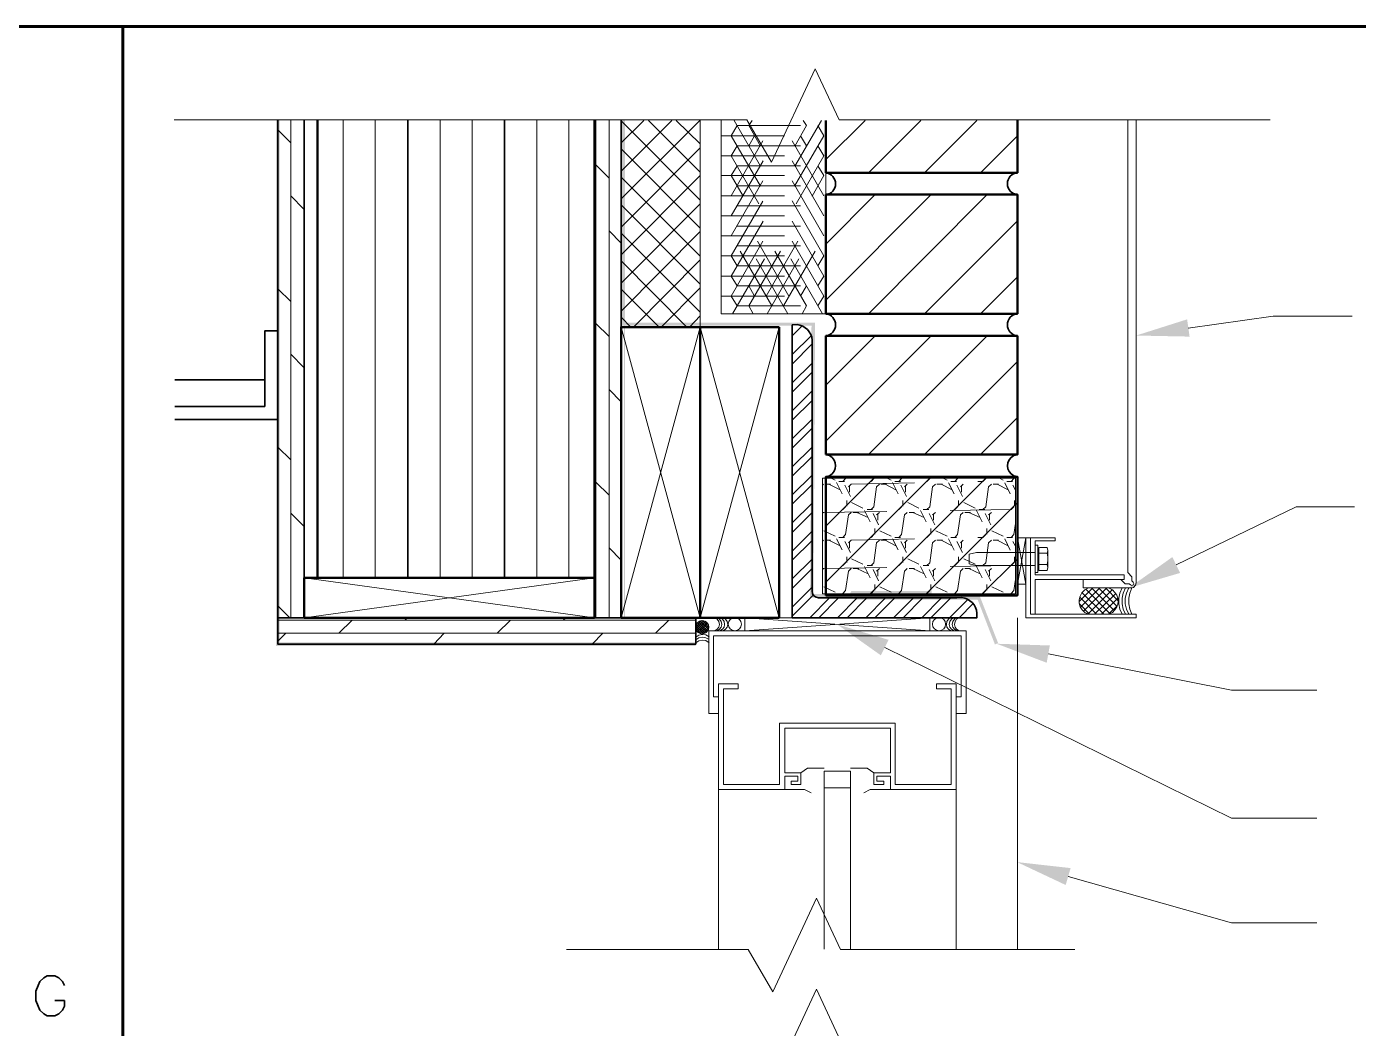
# Model space of a CAD drawing. Header units: inches. Extents: x 5 to 516, y -193 to 129.
# Drawn here: x 347.774 to 349.875, y -10.139 to -8.559 of the extents above; entities that cross this region are included whole.
import ezdxf

# ---------------------------------------------------------------- set-up
doc = ezdxf.new("R2010")
doc.units = ezdxf.units.IN
doc.header["$MEASUREMENT"] = 0
doc.linetypes.add('PDF_IMPORT', pattern=[1, 0.8, -0.2])
doc.layers.add('PDF6_Geometry', color=7, linetype='Continuous')
doc.layers.add('PDF6_Solid Fills', color=7, linetype='Continuous')

msp = doc.modelspace()

# ---------------------------------------------------------------- hatches: boundary and pattern name
at = {"layer": 'PDF6_Solid Fills', "transparency": 33554559}
for points in [[(348.1729233, -8.706693), (348.1673677, -8.706693), (348.167368, -9.1578041), (348.1729233, -9.1578041)], [(349.0179234, -9.0255824), (348.7179231, -9.0255824), (348.7179231, -8.7066927), (348.7173676, -8.706693), (348.7162565, -8.7066927), (348.7123676, -8.706693), (348.7123678, -9.0305819), (348.7162565, -9.0305817), (348.7162565, -9.4911371), (348.7179232, -9.4911371), (348.7179231, -9.0305817), (349.012368, -9.0305817), (349.0101453, -9.4594712), (349.0762566, -9.4594712), (349.0784787, -9.4539159), (349.2018121, -9.4539159), (349.2018121, -9.4489155), (349.0751455, -9.4489155), (349.0729234, -9.4539159), (349.0157012, -9.4539159)], [(348.8295898, -9.535582), (348.8295898, -9.5300265), (348.1729231, -9.5300267), (348.1729233, -9.1578045), (348.167368, -9.1578043), (348.1673676, -9.535582)], [(349.0801453, -9.457249), (349.0801453, -9.4628046), (349.2745897, -9.4628044), (349.301812, -9.5333599), (349.3068118, -9.5311379), (349.2779231, -9.457249)]]:
    msp.add_hatch(color=256, dxfattribs=at).paths.add_polyline_path(points)

# ---------------------------------------------------------------- linework, layer by layer
at = {"layer": 'PDF6_Geometry', "lineweight": 60}
for points in [[(356.8940342, -11.7255821), (356.8940342, -8.5589156), (334.3940348, -8.5589156), (334.3940348, -12.3344711)], [(347.925701, -12.3344711), (347.925701, -8.5589156)]]:
    msp.add_lwpolyline(points, dxfattribs=at)
at = {"layer": 'PDF6_Geometry', "lineweight": 15}
for points in [[(348.0068122, -8.706138), (348.9101454, -8.706138), (348.9490344, -8.7728047), (349.0179232, -8.6255825), (349.0562565, -8.706138), (349.7362565, -8.706138)], [(348.1907009, -9.4911371), (348.1907009, -8.7066927)], [(348.2112568, -9.4911371), (348.2112568, -8.7066927)], [(348.2734787, -8.706693), (348.2734787, -9.4283596)], [(348.3240345, -8.706693), (348.3240345, -9.4283596)], [(348.4262565, -8.706693), (348.4262565, -9.4283596)], [(348.4768122, -8.706693), (348.4768122, -9.4283596)], [(348.5790342, -8.706693), (348.5790342, -9.4283596)], [(348.62959, -8.706693), (348.62959, -9.4283596)], [(348.6718122, -9.4911371), (348.6718122, -8.7066927)], [(348.6929236, -9.4911371), (348.6929236, -8.7066927)], [(348.7118123, -8.706693), (348.7118123, -9.0328041), (348.8368123, -9.0328041), (348.8368123, -8.706693)], [(348.7118123, -8.8305819), (348.8362567, -8.706693)], [(348.7118123, -8.7866931), (348.7918123, -8.7066931)], [(348.7118123, -8.7422493), (348.7479234, -8.7066938)], [(348.8368123, -8.832804), (348.7118123, -8.7072485)], [(348.8368123, -8.7883603), (348.7551456, -8.7066936)], [(348.8368123, -8.7439154), (348.7990345, -8.7066932)], [(348.8695898, -8.706693), (348.8695898, -9.011693), (349.0351454, -9.011693), (349.0351454, -8.706693)], [(348.8857009, -8.7311376), (348.8951453, -8.7150264)], [(348.9134786, -8.7150265), (348.9184786, -8.7066932)], [(349.00459, -8.7150265), (348.9990344, -8.7066932)], [(349.0318122, -8.7311376), (349.0223678, -8.7150264)], [(349.0351454, -8.76836), (349.0968121, -8.7066933)], [(349.1023677, -8.7894713), (349.1851455, -8.7066936)], [(349.1907009, -8.7894713), (349.2734786, -8.7066936)], [(349.5118119, -8.706693), (349.5118119, -9.4200263)], [(349.5245897, -8.706693), (349.5245897, -9.4361374)], [(348.1907009, -8.7422493), (348.1701453, -8.7216938)], [(348.9134786, -8.7466936), (348.9223675, -8.731138)], [(349.00459, -8.7466936), (348.9951456, -8.731138)], [(349.2790346, -8.7894713), (349.3373679, -8.731138)], [(348.7118123, -8.8750268), (348.8368123, -8.7500268)], [(348.8368123, -8.876694), (348.7118123, -8.751694)], [(348.8857009, -8.7628046), (348.8951453, -8.7466935)], [(349.0318122, -8.7628046), (349.0223678, -8.7466935)], [(348.6929236, -8.7978049), (348.6718125, -8.7766938)], [(348.8857009, -8.7939156), (348.8951453, -8.77836)], [(349.0318122, -8.7939156), (349.0223678, -8.77836)], [(348.7118123, -8.9189156), (348.8368123, -8.7939156)], [(348.8368123, -8.9211377), (348.7118123, -8.7961377)], [(348.2112568, -8.8466929), (348.1907012, -8.8255818)], [(349.0351454, -8.9022485), (349.1129232, -8.8239151)], [(349.0351454, -8.9905822), (349.2012566, -8.8239155)], [(349.1023677, -9.0116936), (349.28959, -8.8239158)], [(348.7118123, -8.9633594), (348.8368123, -8.8383594)], [(348.8368123, -8.9650265), (348.7118123, -8.8400265)], [(349.1907009, -9.0116936), (349.3373675, -8.8650269)], [(348.7118123, -8.9005824), (348.6929234, -8.881138)], [(348.7118123, -9.0078043), (348.8368123, -8.8822487)], [(348.8368123, -9.0094714), (348.7118123, -8.8844714)], [(348.2118123, -8.9305824), (348.2112567, -8.9300268)], [(348.8157009, -9.0328038), (348.711812, -8.9283594)], [(348.7312565, -9.0328038), (348.836812, -8.9266927)], [(348.8951455, -8.9361377), (348.885701, -8.9205821)], [(349.0223676, -8.9361377), (349.0318121, -8.9205821)], [(348.6718122, -8.9433602), (348.6701455, -8.9422491)], [(348.8951455, -8.9678048), (348.885701, -8.9522492)], [(349.0223676, -8.9678048), (349.0318121, -8.9522492)], [(348.1907009, -8.9922493), (348.1701453, -8.9722493)], [(348.7718121, -9.0328038), (348.7118121, -8.9728038)], [(348.7751453, -9.0328038), (348.836812, -8.9711371)], [(348.9223677, -8.9839158), (348.9134788, -8.9678047)], [(348.9951454, -8.9839158), (349.0045898, -8.9678047)], [(349.2790346, -9.0116936), (349.3373679, -8.9533602)], [(348.8951455, -8.9994707), (348.885701, -8.9839151)], [(349.0223676, -8.9994707), (349.0318121, -8.9839151)], [(348.8195896, -9.0328038), (348.8368118, -9.015026)], [(348.9201456, -9.0116936), (348.9134789, -8.9994713)], [(348.9973675, -9.0116936), (349.0045897, -8.9994713)], [(349.606812, -9.034471), (349.7407009, -9.0155821), (349.8657009, -9.0155821)], [(348.6929236, -9.0478049), (348.6718125, -9.0272493)], [(348.7273678, -9.0328038), (348.7118122, -9.0172482)], [(348.9612567, -9.4911371), (348.8368123, -9.0328038), (348.7118123, -9.4911371)], [(348.7118123, -9.0328038), (348.8368123, -9.4911371), (348.9612567, -9.0328038)], [(348.981812, -9.0466927), (348.996812, -9.0316927)], [(348.981812, -9.0761376), (349.0123676, -9.0461376)], [(349.0351454, -9.1244707), (349.1129232, -9.0466929)], [(349.0351454, -9.2128044), (349.2012566, -9.0466933)], [(349.1023677, -9.2339158), (349.28959, -9.0466936)], [(348.2112568, -9.0966929), (348.1907012, -9.0755818)], [(348.981812, -9.0911376), (349.0134787, -9.0594709)], [(348.981812, -9.1205825), (349.0134787, -9.0894714)], [(349.1907009, -9.2339158), (349.3373675, -9.0872491)], [(348.981812, -9.1355825), (349.0134787, -9.1039158)], [(348.7118123, -9.1505824), (348.6929234, -9.131138)], [(348.981812, -9.1650263), (349.0134787, -9.1333596)], [(348.981812, -9.1794713), (349.0134787, -9.1483602)], [(348.2118123, -9.1805823), (348.2112567, -9.1800268)], [(348.981812, -9.2089151), (349.0134787, -9.177804)], [(349.2790346, -9.2339158), (349.3373679, -9.1755824)], [(348.6718122, -9.1939151), (348.6701455, -9.1922485)], [(348.981812, -9.2239162), (349.0134787, -9.1922495)], [(348.1907009, -9.2422493), (348.1701453, -9.2222493)], [(348.981812, -9.25336), (349.0134787, -9.2222489)], [(348.981812, -9.267805), (349.0134787, -9.2366939)], [(348.981812, -9.2972488), (349.0134787, -9.2661377)], [(348.6929236, -9.2978049), (348.6718125, -9.2772493)], [(348.981812, -9.3122487), (349.0134787, -9.2811376)], [(349.0295901, -9.2822488), (349.0312568, -9.2805822)], [(349.0334788, -9.2805817), (349.0423677, -9.2805817)], [(349.0351454, -9.3466929), (349.1129232, -9.2689151)], [(349.0351454, -9.4350266), (349.2012566, -9.2689155)], [(349.0395897, -9.2805817), (349.0573675, -9.2894706)], [(349.043479, -9.2711382), (349.0495901, -9.2744715)], [(349.051812, -9.2778046), (349.0607009, -9.2955823)], [(349.0557007, -9.2761374), (349.0645896, -9.2761374)], [(349.0618121, -9.2761374), (349.0662566, -9.271693)], [(349.0651453, -9.2822488), (349.0740342, -9.3000266)], [(349.0662564, -9.2716931), (349.0662564, -9.2711376)], [(349.0707012, -9.2850271), (349.0751457, -9.2805826)], [(349.0723678, -9.284471), (349.0723678, -9.2933598)], [(349.1023677, -9.456138), (349.28959, -9.2689158)], [(349.1062565, -9.2761374), (349.1107009, -9.271693)], [(349.1107013, -9.316138), (349.1151458, -9.2850269)], [(349.1151456, -9.2850271), (349.11959, -9.2805826)], [(349.121812, -9.2805817), (349.1307009, -9.2805817)], [(349.1284789, -9.2805817), (349.1457011, -9.2894706)], [(349.1318121, -9.2711382), (349.1379232, -9.2744715)], [(349.1401457, -9.2778046), (349.1490346, -9.2955823)], [(349.1440344, -9.2761374), (349.1529233, -9.2761374)], [(349.1501453, -9.2761374), (349.1545897, -9.271693)], [(349.153479, -9.2822488), (349.1623679, -9.3000266)], [(349.1545901, -9.2716931), (349.1545901, -9.2711376)], [(349.1590344, -9.2850271), (349.1634788, -9.2805826)], [(349.160701, -9.284471), (349.160701, -9.2933598)], [(349.1945896, -9.2761374), (349.199034, -9.271693)], [(349.1990344, -9.316138), (349.2034789, -9.2850269)], [(349.2034787, -9.2850271), (349.2079231, -9.2805826)], [(349.2101457, -9.2805817), (349.2190345, -9.2805817)], [(349.2168121, -9.2805817), (349.2345898, -9.2894706)], [(349.2201453, -9.2711382), (349.2262564, -9.2744715)], [(349.2284788, -9.2783595), (349.2373677, -9.2955818)], [(349.2323675, -9.2761374), (349.2412564, -9.2761374)], [(349.238479, -9.2761374), (349.2429234, -9.271693)], [(349.2418122, -9.2822488), (349.2507011, -9.3000266)], [(349.2429232, -9.2716931), (349.2434788, -9.2711376)], [(349.2473675, -9.2850271), (349.2518119, -9.2805826)], [(349.2490341, -9.284471), (349.2490341, -9.2933598)], [(349.2829233, -9.2761374), (349.2873677, -9.271693)], [(349.2873676, -9.316138), (349.291812, -9.2850269)], [(349.2918118, -9.2850271), (349.2962563, -9.2805826)], [(349.2990343, -9.2805817), (349.3073677, -9.2805817)], [(349.3051457, -9.2805817), (349.3229235, -9.2894706)], [(349.3090345, -9.2711382), (349.31459, -9.2744715)], [(349.3173675, -9.2783595), (349.3257008, -9.2955818)], [(349.3207012, -9.2761374), (349.3295901, -9.2761374)], [(349.3273676, -9.2761374), (349.3318121, -9.271693)], [(349.3301453, -9.2822488), (349.3340342, -9.2900266)], [(349.3318125, -9.2716931), (349.3318125, -9.2711376)], [(349.0679236, -9.3061373), (349.0679236, -9.3150262)], [(349.075701, -9.3094716), (349.0934788, -9.3183605)], [(349.1562567, -9.3061373), (349.1562567, -9.3150262)], [(349.1645897, -9.3094716), (349.1818119, -9.3183605)], [(349.1907009, -9.456138), (349.3373675, -9.3094713)], [(349.2445898, -9.3061373), (349.2445898, -9.3150262)], [(349.2529234, -9.3094716), (349.2707012, -9.3183605)], [(349.3329235, -9.3061373), (349.3329235, -9.3150262)], [(348.2112568, -9.3466929), (348.1907012, -9.3261374)], [(348.981812, -9.3416937), (349.0134787, -9.3105826)], [(348.981812, -9.3566936), (349.0134787, -9.325027)], [(349.0295901, -9.3261376), (349.0312568, -9.3250265)], [(349.0618121, -9.3205823), (349.0662566, -9.3161379)], [(349.0662564, -9.3600268), (349.0707009, -9.3289157)], [(349.0707012, -9.3289159), (349.0751457, -9.325027)], [(349.0779232, -9.3250266), (349.0868121, -9.3250266)], [(349.0840346, -9.3250266), (349.1018124, -9.3333599)], [(349.0962563, -9.3222483), (349.1051452, -9.3400261)], [(349.1001456, -9.3205823), (349.1084789, -9.3205823)], [(349.1062565, -9.3205823), (349.1107009, -9.3161379)], [(349.1095902, -9.3266937), (349.1179236, -9.3444715)], [(349.1151456, -9.3289159), (349.11959, -9.325027)], [(349.1168122, -9.3283598), (349.1168122, -9.3372486)], [(349.1501453, -9.3205823), (349.1545897, -9.3161379)], [(349.1545901, -9.3600268), (349.1590345, -9.3289157)], [(349.1590344, -9.3289159), (349.1634788, -9.325027)], [(349.1662569, -9.3250266), (349.1751457, -9.3250266)], [(349.1723677, -9.3250266), (349.1901455, -9.3333599)], [(349.18459, -9.3222483), (349.1934789, -9.3400261)], [(349.1884787, -9.3205823), (349.1973676, -9.3205823)], [(349.1945896, -9.3205823), (349.199034, -9.3161379)], [(349.1979234, -9.3266937), (349.2068123, -9.3444715)], [(349.2034787, -9.3289159), (349.2079231, -9.325027)], [(349.2051453, -9.3283598), (349.2051453, -9.3372486)], [(349.238479, -9.3205823), (349.2429234, -9.3161379)], [(349.2429232, -9.3600268), (349.2473677, -9.3289157)], [(349.2473675, -9.3289159), (349.2518119, -9.325027)], [(349.25459, -9.3250266), (349.2634789, -9.3250266)], [(349.2607008, -9.3250266), (349.2784786, -9.3333599)], [(349.2729231, -9.3222483), (349.281812, -9.3400261)], [(349.2768119, -9.3205823), (349.2857008, -9.3205823)], [(349.2829233, -9.3205823), (349.2873677, -9.3161379)], [(349.2862565, -9.3266937), (349.2951454, -9.3444715)], [(349.2918118, -9.3289159), (349.2962563, -9.325027)], [(349.293479, -9.3283598), (349.293479, -9.3372486)], [(349.3273676, -9.3205823), (349.3318121, -9.3161379)], [(349.5879233, -9.4078038), (349.7773677, -9.3161371), (349.8690344, -9.3161371)], [(349.0295901, -9.3439158), (349.0295901, -9.3444714)], [(349.1123679, -9.3505822), (349.1123679, -9.3594711)], [(349.200701, -9.3505822), (349.200701, -9.3594711)], [(349.2890342, -9.3505822), (349.2890342, -9.3594711)], [(349.3318125, -9.3600268), (349.3340347, -9.3428046)], [(348.981812, -9.3861374), (349.0134787, -9.3544708)], [(348.981812, -9.4005824), (349.0134787, -9.3694713)], [(349.0295901, -9.3705825), (349.0312568, -9.3689159)], [(349.0318122, -9.3539154), (349.04959, -9.3628043)], [(349.0334788, -9.3689154), (349.0423677, -9.3689154)], [(349.0395897, -9.3689154), (349.0573675, -9.3778042)], [(349.051812, -9.3666932), (349.0607009, -9.3839154)], [(349.0557007, -9.3644711), (349.0645896, -9.3644711)], [(349.0618121, -9.3644711), (349.0662566, -9.3600266)], [(349.0651453, -9.3711375), (349.0740342, -9.3883597)], [(349.0707012, -9.3733596), (349.0751457, -9.3689152)], [(349.0723678, -9.3728047), (349.0723678, -9.3816935)], [(349.1062565, -9.3644711), (349.1107009, -9.3600266)], [(349.1151456, -9.3733596), (349.11959, -9.3689152)], [(349.1201454, -9.3539154), (349.1379231, -9.3628043)], [(349.121812, -9.3689154), (349.1307009, -9.3689154)], [(349.1284789, -9.3689154), (349.1457011, -9.3778042)], [(349.1401457, -9.3666932), (349.1490346, -9.3839154)], [(349.1440344, -9.3644711), (349.1529233, -9.3644711)], [(349.1501453, -9.3644711), (349.1545897, -9.3600266)], [(349.153479, -9.3711375), (349.1623679, -9.3883597)], [(349.1590344, -9.3733596), (349.1634788, -9.3689152)], [(349.160701, -9.3728047), (349.160701, -9.3816935)], [(349.1945896, -9.3644711), (349.199034, -9.3600266)], [(349.2034787, -9.3733596), (349.2079231, -9.3689152)], [(349.2084785, -9.3539154), (349.2262563, -9.3628043)], [(349.2101457, -9.3689154), (349.2190345, -9.3689154)], [(349.2168121, -9.3689154), (349.2345898, -9.3778042)], [(349.2284788, -9.3666932), (349.2373677, -9.384471)], [(349.2323675, -9.3644711), (349.2412564, -9.3644711)], [(349.238479, -9.3644711), (349.2429234, -9.3600266)], [(349.2418122, -9.3711375), (349.2507011, -9.3883597)], [(349.2473675, -9.3733596), (349.2518119, -9.3689152)], [(349.2490341, -9.3728047), (349.2490341, -9.3816935)], [(349.2829233, -9.3644711), (349.2873677, -9.3600266)], [(349.2918118, -9.3733596), (349.2962563, -9.3689152)], [(349.2968122, -9.3539154), (349.31459, -9.3628043)], [(349.2990343, -9.3689154), (349.3073677, -9.3689154)], [(349.3051457, -9.3689154), (349.3229235, -9.3778042)], [(349.3173675, -9.3666932), (349.3257008, -9.384471)], [(349.3207012, -9.3644711), (349.3295901, -9.3644711)], [(349.3273676, -9.3644711), (349.3318121, -9.3600266)], [(349.3301453, -9.3711375), (349.3340342, -9.3783597)], [(349.3507011, -9.4383598), (349.3373678, -9.3650265)], [(349.3507011, -9.3650272), (349.3373678, -9.4383605)], [(349.3579231, -9.4855818), (349.3579231, -9.3650262)], [(348.7118123, -9.4005824), (348.6929234, -9.381138)], [(349.1107013, -9.4044717), (349.1151458, -9.3733606)], [(349.1990344, -9.4044717), (349.2034789, -9.3733606)], [(349.3651456, -9.3883596), (349.2729233, -9.3883596), (349.2612567, -9.3911374), (349.2612567, -9.4061374), (349.2729233, -9.4089151), (349.3651456, -9.4089151)], [(349.2873676, -9.4044717), (349.291812, -9.3733606)], [(349.3712564, -9.4128042), (349.3695898, -9.4128042), (349.3695898, -9.3839153), (349.3712564, -9.3839153)], [(349.3712564, -9.3894706), (349.3712564, -9.3805818), (349.3840342, -9.3805818)], [(349.3712564, -9.4072488), (349.3712564, -9.389471), (349.3840342, -9.389471), (349.3851453, -9.3955822)], [(349.3840342, -9.3894706), (349.3851454, -9.3850262), (349.3840342, -9.3805818)], [(349.3851453, -9.3850264), (349.3851453, -9.4122486)], [(348.981812, -9.4300262), (349.0134787, -9.3989151)], [(348.981812, -9.4450262), (349.0134787, -9.4133595)], [(349.0295901, -9.4150263), (349.0312568, -9.4133596)], [(349.0618121, -9.408916), (349.0662566, -9.4044715)], [(349.0679236, -9.3950271), (349.0679236, -9.403916)], [(349.0707012, -9.4178045), (349.0751457, -9.4133601)], [(349.075701, -9.3983603), (349.0934788, -9.4066936)], [(349.0779232, -9.4133603), (349.0868121, -9.4133603)], [(349.0840346, -9.4133603), (349.1018124, -9.4222491)], [(349.0962563, -9.410582), (349.1051452, -9.4283598)], [(349.1001456, -9.408916), (349.1084789, -9.408916)], [(349.1062565, -9.408916), (349.1107009, -9.4044715)], [(349.1095902, -9.4150263), (349.1179236, -9.4328041)], [(349.1151456, -9.4178045), (349.11959, -9.4133601)], [(349.1501453, -9.408916), (349.1545897, -9.4044715)], [(349.1562567, -9.3950271), (349.1562567, -9.403916)], [(349.1590344, -9.4178045), (349.1634788, -9.4133601)], [(349.1645897, -9.3983603), (349.1818119, -9.4066936)], [(349.1662569, -9.4133603), (349.1751457, -9.4133603)], [(349.1723677, -9.4133603), (349.1901455, -9.4222491)], [(349.18459, -9.410582), (349.1934789, -9.4283598)], [(349.1884787, -9.408916), (349.1973676, -9.408916)], [(349.1945896, -9.408916), (349.199034, -9.4044715)], [(349.1979234, -9.4150263), (349.2068123, -9.4328041)], [(349.2034787, -9.4178045), (349.2079231, -9.4133601)], [(349.238479, -9.408916), (349.2429234, -9.4044715)], [(349.2445898, -9.3950271), (349.2445898, -9.403916)], [(349.2473675, -9.4178045), (349.2518119, -9.4133601)], [(349.2529234, -9.3983603), (349.2707012, -9.4066936)], [(349.25459, -9.4133603), (349.2634789, -9.4133603)], [(349.2607008, -9.4133603), (349.2784786, -9.4222491)], [(349.2729231, -9.410582), (349.281812, -9.4283598)], [(349.2768119, -9.408916), (349.2857008, -9.408916)], [(349.2790346, -9.456138), (349.3373679, -9.3983602)], [(349.2829233, -9.408916), (349.2873677, -9.4044715)], [(349.2862565, -9.4150263), (349.2951454, -9.4328041)], [(349.2918118, -9.4178045), (349.2962563, -9.4133601)], [(349.3273676, -9.408916), (349.3318121, -9.4044715)], [(349.3329235, -9.3950271), (349.3329235, -9.403916)], [(349.3712564, -9.4166935), (349.3712564, -9.407249), (349.3840342, -9.407249)], [(349.3712565, -9.4166935), (349.3840342, -9.4166935), (349.3851454, -9.412249), (349.3840342, -9.407249)], [(349.3840342, -9.4072488), (349.3851454, -9.4016933)], [(348.2118123, -9.4305823), (348.2112567, -9.4300268)], [(348.6701456, -9.4911371), (348.2118123, -9.4283593)], [(348.6701456, -9.4283602), (348.2118123, -9.491138)], [(349.0295901, -9.4322495), (349.0295901, -9.4328051)], [(349.0662564, -9.4483605), (349.0707009, -9.417805)], [(349.1168122, -9.4166935), (349.1168122, -9.4255823)], [(349.1545901, -9.4483605), (349.1590345, -9.417805)], [(349.2051453, -9.4166935), (349.2051453, -9.4255823)], [(349.2429232, -9.4483605), (349.2473677, -9.417805)], [(349.293479, -9.4166935), (349.293479, -9.4255823)], [(349.3318125, -9.4483605), (349.3340347, -9.4311383)], [(349.4412564, -9.4439151), (349.4412564, -9.4311374)], [(349.52459, -9.4361374), (349.5234789, -9.4400262), (349.5207012, -9.4433596), (349.5168123, -9.4439151), (349.4412567, -9.4439151)], [(349.5007012, -9.4311373), (349.4412568, -9.4311373)], [(349.500701, -9.4311382), (349.5073676, -9.4378048), (349.5134788, -9.4378048), (349.515701, -9.4394715)], [(349.5118119, -9.4200266), (349.517923, -9.4266933), (349.517923, -9.4328044)], [(349.5157012, -9.4394709), (349.5179234, -9.440582), (349.5201456, -9.4394709), (349.5212568, -9.4372486), (349.5201456, -9.4350264), (349.5179234, -9.4328042)], [(348.6718122, -9.4439151), (348.6701455, -9.4422485)], [(348.981812, -9.4744711), (349.0134787, -9.4428045)], [(348.981812, -9.488915), (349.0151453, -9.4555817)], [(349.0318122, -9.4422491), (349.04959, -9.451138)], [(349.0618121, -9.4528048), (349.0662566, -9.4483603)], [(349.1051454, -9.4533598), (349.1062565, -9.4528042)], [(349.1062565, -9.4528048), (349.1107009, -9.4483603)], [(349.1123679, -9.4389159), (349.1123679, -9.4478048)], [(349.1201454, -9.4422491), (349.1379231, -9.451138)], [(349.1501453, -9.4528048), (349.1545897, -9.4483603)], [(349.1934785, -9.4533598), (349.1945897, -9.4528042)], [(349.1945896, -9.4528048), (349.199034, -9.4483603)], [(349.200701, -9.4389159), (349.200701, -9.4478048)], [(349.2084785, -9.4422491), (349.2262563, -9.451138)], [(349.238479, -9.4528048), (349.2429234, -9.4483603)], [(349.2818122, -9.4533598), (349.2829233, -9.4528042)], [(349.2829233, -9.4528048), (349.2873677, -9.4483603)], [(349.2890342, -9.4389159), (349.2890342, -9.4478048)], [(349.2968122, -9.4422491), (349.31459, -9.451138)], [(349.3273676, -9.4528048), (349.3318121, -9.4483603)], [(349.4562564, -9.4439151), (349.4345897, -9.4655818)], [(349.4673676, -9.4439151), (349.436812, -9.4744707)], [(349.473479, -9.4855818), (349.4390346, -9.4516929)], [(349.4784788, -9.4439151), (349.4418121, -9.4811374)], [(349.4434787, -9.4472485), (349.4495898, -9.4439151)], [(349.4834786, -9.4850268), (349.4451453, -9.4461379)], [(349.4868124, -9.4472483), (349.448479, -9.4855817)], [(349.44959, -9.4439151), (349.4812566, -9.4439151)], [(349.4901456, -9.4800265), (349.4540344, -9.4439154)], [(349.4923677, -9.4528048), (349.4590344, -9.4855826)], [(349.4945898, -9.4733601), (349.4651454, -9.4439156)], [(349.4957009, -9.4639154), (349.4762564, -9.4439154)], [(349.4812565, -9.4439151), (349.4873676, -9.4472485)], [(349.5023678, -9.4855818), (349.4990345, -9.477804), (349.4973678, -9.4694707), (349.4973678, -9.4605818), (349.4990345, -9.4522485), (349.5023678, -9.4439151)], [(349.5079232, -9.4855818), (349.5040343, -9.477804), (349.5023676, -9.4694707), (349.5023676, -9.4605818), (349.5040343, -9.4522485), (349.5079232, -9.4439151)], [(349.512923, -9.4855818), (349.5095896, -9.477804), (349.5073674, -9.4694707), (349.5073674, -9.4605818), (349.5095896, -9.4522485), (349.512923, -9.4439151)], [(349.5179233, -9.4855818), (349.51459, -9.477804), (349.5129233, -9.4694707), (349.5129233, -9.4605818), (349.51459, -9.4522485), (349.5179233, -9.4439151)], [(348.1890343, -9.4911371), (348.1701454, -9.4722482)], [(349.0095898, -9.4911371), (349.0407009, -9.460026)], [(349.0240342, -9.4911371), (349.0551453, -9.460026)], [(349.0534786, -9.4911371), (349.0845897, -9.460026)], [(349.0684785, -9.4911371), (349.0995897, -9.460026)], [(349.0979235, -9.4911371), (349.1290346, -9.460026)], [(349.1123679, -9.4911371), (349.1440346, -9.460026)], [(349.1418123, -9.4911371), (349.1734789, -9.460026)], [(349.1568122, -9.4911371), (349.1879233, -9.460026)], [(349.1862566, -9.4911371), (349.2173677, -9.460026)], [(349.200701, -9.4911371), (349.2323677, -9.460026)], [(349.2301454, -9.4911371), (349.2590343, -9.4622482)], [(349.2451454, -9.5116927), (349.2412565, -9.5094705), (349.2390343, -9.5061371), (349.2379231, -9.5016927), (349.2390343, -9.4972482), (349.2412565, -9.4933593), (349.2451454, -9.4911371), (349.2673676, -9.4689149)], [(349.4512566, -9.4855818), (349.4351454, -9.4694707)], [(349.4623678, -9.4855818), (349.4357011, -9.4589151)], [(349.4957009, -9.4605822), (349.4701453, -9.4855822)], [(349.4945898, -9.472249), (349.4812565, -9.4855823)], [(348.1701456, -9.4950264), (348.8295901, -9.4950264)], [(348.2662568, -9.5155828), (348.2873679, -9.4950273)], [(348.3707009, -9.4950264), (348.3745898, -9.4911375)], [(348.5162568, -9.5155828), (348.5373679, -9.4950273)], [(348.6207009, -9.4950264), (348.6245898, -9.4911375)], [(348.7662568, -9.5155828), (348.7873679, -9.4950273)], [(348.8423676, -9.4961375), (348.8295898, -9.5089153)], [(348.8390344, -9.4955825), (348.82959, -9.5055825)], [(348.8451453, -9.4972486), (348.8307008, -9.5111374)], [(348.8473674, -9.4989157), (348.8323674, -9.5133602)], [(348.8340346, -9.4978046), (348.848479, -9.5122491)], [(348.8362567, -9.4961375), (348.8495901, -9.5094708)], [(348.8395899, -9.4955825), (348.8501455, -9.5066936)], [(348.8440342, -9.4966936), (348.8495898, -9.5022491)], [(348.8473678, -9.5133604), (348.8495901, -9.5100271), (348.8501456, -9.5061382), (348.8495901, -9.5022493), (348.8473678, -9.498916)], [(348.8595902, -9.5116935), (348.8634791, -9.5094713), (348.8662569, -9.506138), (348.867368, -9.5016935), (348.8662569, -9.4972491), (348.8634791, -9.4933602), (348.8595902, -9.491138)], [(348.863479, -9.5116935), (348.8673679, -9.5094713), (348.8695901, -9.506138), (348.8707012, -9.5016935), (348.8695901, -9.4972491), (348.8673679, -9.4933602), (348.863479, -9.491138)], [(348.8679232, -9.5116935), (348.8718121, -9.5094713), (348.8745899, -9.506138), (348.8751455, -9.5016935), (348.8745899, -9.4972491), (348.8718121, -9.4933602), (348.8679232, -9.491138)], [(348.872923, -9.5116935), (348.8768119, -9.5094713), (348.8790341, -9.506138), (348.8801453, -9.5016935), (348.8790341, -9.4972491), (348.8768119, -9.4933602), (348.872923, -9.491138)], [(349.1990344, -9.4911371), (349.1990344, -9.5116927), (348.9073678, -9.4911371), (349.1990344, -9.4911371), (348.9073678, -9.5116927), (348.9073678, -9.4911371)], [(349.0851457, -9.4911371), (349.1268123, -9.4911371)], [(349.2323675, -9.4911371), (349.2284787, -9.4933593), (349.2257009, -9.4972482), (349.2251453, -9.5016927), (349.2257009, -9.5061371), (349.2284787, -9.5094705), (349.2323675, -9.5116927)], [(349.2373679, -9.4911371), (349.233479, -9.4933593), (349.2307012, -9.4972482), (349.2295901, -9.5016927), (349.2307012, -9.5061371), (349.233479, -9.5094705), (349.2373679, -9.5116927)], [(349.2418122, -9.4911371), (349.2379233, -9.4933593), (349.2351455, -9.4972482), (349.2345899, -9.5016927), (349.2351455, -9.5061371), (349.2379233, -9.5094705), (349.2418122, -9.5116927)], [(349.3373678, -9.4911371), (349.3373678, -10.0139149)], [(349.4873676, -9.482804), (349.4812565, -9.4855818), (349.4495898, -9.4855818)], [(348.1701456, -9.5283595), (348.1829234, -9.5155817)], [(348.1701456, -9.5155828), (348.8295901, -9.5155828)], [(348.4162569, -9.5328038), (348.4329235, -9.5155816)], [(348.6662569, -9.5328038), (348.6829235, -9.5155816)], [(348.8295898, -9.504471), (348.841812, -9.5161377)], [(348.8295898, -9.5078042), (348.8379231, -9.5161376)], [(348.8507012, -9.5211382), (348.8457012, -9.5183604), (348.8401456, -9.5178048), (348.83459, -9.5189159), (348.82959, -9.5216937)], [(348.8301456, -9.5022493), (348.8295901, -9.5061382), (348.8301456, -9.5100271)], [(348.8307008, -9.5016939), (348.8445897, -9.5155828)], [(348.8318125, -9.4994707), (348.8468125, -9.5139151)], [(348.848479, -9.5005817), (348.8345901, -9.5150262)], [(348.8495901, -9.50336), (348.8368123, -9.5161378)], [(348.8501456, -9.5066932), (348.8401456, -9.5166932)], [(348.8479235, -9.5122485), (348.8462568, -9.5144707)], [(348.8501456, -9.6422489), (348.8501456, -9.5116933)], [(348.8501456, -9.5116935), (349.2562567, -9.5116935)], [(348.8579231, -9.5200271), (349.2484786, -9.5200271)], [(348.8657011, -9.6161371), (348.8579233, -9.6161371), (348.8579233, -9.520026)], [(348.9073678, -9.5116935), (349.1990344, -9.5116935)], [(349.2407011, -9.6161371), (349.2484789, -9.6161371), (349.2484789, -9.520026)], [(349.2562566, -9.6422489), (349.2562566, -9.5116933)], [(348.8507012, -9.5255824), (348.8457012, -9.5228046), (348.8401456, -9.5216935), (348.83459, -9.5228046), (348.82959, -9.526138)], [(348.8507012, -9.5305817), (348.8457012, -9.5272483), (348.8401456, -9.5266928), (348.83459, -9.5278039), (348.82959, -9.5305817)], [(349.1279234, -9.5383602), (349.6751456, -9.8072491), (349.8095901, -9.8072491)], [(349.3862564, -9.5483598), (349.6751453, -9.6055821), (349.8095897, -9.6055821)], [(348.8657011, -9.5955818), (348.8968122, -9.5955818)], [(349.0012568, -9.7622485), (348.8657012, -9.7622485), (348.8657012, -9.5955818)], [(348.9618125, -9.7544715), (348.8734791, -9.7544715), (348.8734791, -9.6033604), (348.8968125, -9.6033604)], [(348.8968121, -9.6033604), (348.8968121, -9.5955827)], [(349.1051455, -9.7622485), (349.2407011, -9.7622485), (349.2407011, -9.5955818), (349.20959, -9.5955818), (349.20959, -9.6033596)], [(349.1445899, -9.6578044), (349.1445899, -9.754471), (349.2329233, -9.754471), (349.2329233, -9.6033599)], [(349.2095901, -9.6033604), (349.2329235, -9.6033604)], [(348.8657011, -9.6422489), (348.8501456, -9.6422489)], [(349.2407011, -9.6422489), (349.2562567, -9.6422489)], [(348.9618123, -9.6578038), (349.14459, -9.6578038)], [(348.9618123, -9.754471), (348.9618123, -9.6578044)], [(348.9701453, -9.7361379), (348.9701453, -9.6655823)], [(348.9701453, -9.6655824), (349.1368119, -9.6655824)], [(349.1107008, -9.7544712), (349.1107008, -9.7361379), (349.1368119, -9.7361379), (349.1368119, -9.6655823)], [(348.995701, -9.7361382), (349.0062566, -9.7283604), (349.0323677, -9.7283604)], [(349.0740344, -9.7283604), (349.1001455, -9.7283604)], [(349.1001456, -9.7283604), (349.1107012, -9.7361382)], [(348.9957009, -9.754471), (348.9957009, -9.7361377), (348.9701453, -9.7361377)], [(348.9701453, -9.7622485), (348.9701453, -9.7411374)], [(348.9801456, -9.7544713), (348.9801456, -9.7489157), (348.9907011, -9.7489157), (348.9907011, -9.7411379), (348.9701456, -9.7411379)], [(349.0740344, -10.0139152), (349.0740344, -9.7333597), (349.0323678, -9.7333597), (349.0740344, -9.7333597)], [(349.0323678, -10.0139157), (349.0323678, -9.7333601)], [(349.1107012, -9.754471), (349.1262568, -9.754471), (349.1262568, -9.7489155), (349.1157012, -9.7489155)], [(349.1368119, -9.7411371), (349.1157008, -9.7411371), (349.1157008, -9.7489149)], [(349.1368119, -9.7622485), (349.1368119, -9.7411374)], [(348.8657011, -9.7622485), (348.8657011, -10.0139152)], [(348.9801454, -9.754471), (348.995701, -9.754471)], [(349.0118119, -9.7672489), (349.0012564, -9.7622489)], [(349.0323678, -9.7594714), (349.0740344, -9.7594714)], [(349.0951453, -9.7672489), (349.1051453, -9.7622489)], [(349.2407011, -9.7622485), (349.2407011, -10.0139152)], [(349.4173679, -9.8994714), (349.6751457, -9.9722491), (349.8095901, -9.9722491)], [(348.6257013, -10.0144706), (348.9123679, -10.0144706), (348.9512568, -10.0811373), (349.0201457, -9.9333595), (349.0579235, -10.0144706), (349.4279235, -10.0144706)], [(348.6257013, -10.1583599), (348.9123679, -10.1583599), (348.9512568, -10.2250265), (349.0201457, -10.0772488), (349.0579235, -10.1583599), (349.4279235, -10.1583599)]]:
    msp.add_lwpolyline(points, dxfattribs=at)
at = {"layer": 'PDF6_Geometry', "lineweight": 35}
for points in [[(348.1701456, -9.4911371), (348.2118123, -9.4911371), (348.2118123, -8.7066927)], [(348.1701456, -8.706693), (348.1701456, -9.4911374)], [(348.3751452, -8.706693), (348.3751452, -9.4283596)], [(348.527923, -8.706693), (348.527923, -9.4283596)], [(348.6701456, -8.706693), (348.6701456, -9.4911374), (348.7118123, -9.4911374), (348.7118123, -8.706693)], [(348.981812, -9.0294705), (348.981812, -9.4911371), (349.2734787, -9.4911371), (349.2734787, -9.4839149)], [(348.9895902, -9.0289149), (348.9818124, -9.0294705)], [(348.1701456, -9.0389152), (348.1495901, -9.0389152), (348.1495901, -9.1578041)], [(349.0134791, -9.0533594), (349.0134791, -9.0605816), (349.0134791, -9.4494705), (349.0140346, -9.4533593), (349.0162569, -9.4566927), (349.0195902, -9.4589149), (349.0234791, -9.460026), (349.2418124, -9.460026)], [(348.1495898, -9.1161371), (348.0073676, -9.1161371)], [(348.0112564, -9.1578038), (348.0073675, -9.1578038)], [(348.0073677, -9.1578038), (348.1495899, -9.1578038)], [(348.1701456, -9.1783602), (348.0073678, -9.1783602)], [(349.040701, -9.2355816), (349.0351454, -9.2339149)], [(349.3373678, -9.2339158), (349.3318122, -9.2355824)], [(349.0351454, -9.2689149), (349.040701, -9.2672482)], [(349.3318122, -9.2672491), (349.3373678, -9.2689158)], [(349.2495898, -9.4594705), (349.241812, -9.460026)], [(347.8334785, -10.0711384), (347.8301452, -10.0650273), (347.8245896, -10.0594717), (347.8184785, -10.0561384), (347.8062563, -10.0561384), (347.8007008, -10.0594717), (347.7945896, -10.0650273), (347.7918119, -10.0711384), (347.7884785, -10.0800273), (347.7884785, -10.0950273), (347.7918119, -10.1039162), (347.7945896, -10.1100273), (347.8007008, -10.1161384), (347.8062563, -10.1189162), (347.8184785, -10.1189162), (347.8245896, -10.1161384), (347.8301452, -10.1100273), (347.8334785, -10.1039162), (347.8334785, -10.0950273), (347.8184785, -10.0950273)]]:
    msp.add_lwpolyline(points, dxfattribs=at)
at = {"layer": 'PDF6_Geometry', "lineweight": 50}
for points in [[(348.2329231, -9.4283602), (348.2329231, -8.7066935)], [(348.6701456, -8.706693), (348.6701456, -9.4283596), (348.2329234, -9.4283596)], [(349.3373678, -8.706693), (349.3373678, -8.7894707), (349.0351456, -8.7894707), (349.0351456, -8.706693)], [(348.6701456, -8.8911378), (348.6701456, -9.1000267)]]:
    msp.add_lwpolyline(points, dxfattribs=at)
at = {"layer": 'PDF6_Geometry', "linetype": 'PDF_IMPORT', "lineweight": 15, "ltscale": 0.018401}
for points in [[(348.8857009, -8.8572486), (348.9729231, -8.7066932)], [(348.8857009, -8.8255827), (348.9495898, -8.7150264)], [(349.0318122, -8.8255827), (348.9679233, -8.7150264)], [(348.8857009, -8.8889157), (348.976812, -8.731138)], [(349.0295901, -9.0116936), (348.885701, -8.762804)], [(348.887923, -9.0116936), (349.0318121, -8.762804)], [(348.94959, -8.9994707), (348.885701, -8.8889162)]]:
    msp.add_lwpolyline(points, dxfattribs=at)
at = {"layer": 'PDF6_Geometry', "linetype": 'PDF_IMPORT', "lineweight": 15, "ltscale": 0.018675}
for points in [[(348.8857009, -8.9522487), (349.0279232, -8.7066932)], [(348.8857009, -8.9205828), (349.0045898, -8.7150264)], [(349.0318122, -8.9522487), (348.8901455, -8.7066932)], [(349.0318122, -8.9205828), (348.9134788, -8.7150264)], [(349.0318122, -8.8572486), (348.94459, -8.7066932)], [(348.8857009, -8.9839158), (349.0318121, -8.731138)], [(349.0318122, -8.9839158), (348.885701, -8.731138)], [(349.0318122, -8.8889157), (348.9407011, -8.731138)], [(349.00459, -8.9994707), (348.885701, -8.7939155)], [(348.9134786, -8.9994707), (349.0318121, -8.7939155)], [(348.9768122, -8.9839158), (348.885701, -8.8255826)], [(348.9407009, -8.9839158), (349.0318121, -8.8255826)], [(348.9751456, -9.0116936), (348.885701, -8.8572485)], [(348.9423675, -9.0116936), (349.0318121, -8.8572485)], [(348.9679231, -8.9994707), (349.0318121, -8.8889162)]]:
    msp.add_lwpolyline(points, dxfattribs=at)
at = {"layer": 'PDF6_Geometry', "linetype": 'PDF_IMPORT', "lineweight": 15, "ltscale": 0.018333}
for points in [[(348.8951455, -8.7150265), (349.0223678, -8.7150265)], [(348.8695898, -8.7311376), (349.0351456, -8.7311376)], [(348.8695898, -8.7628046), (349.0351456, -8.7628046)], [(348.8951455, -8.7466936), (349.0223678, -8.7466936)], [(348.8951455, -8.7783595), (349.0223678, -8.7783595)], [(348.8695898, -8.7939156), (349.0351456, -8.7939156)], [(348.8695898, -8.8255827), (349.0351456, -8.8255827)], [(348.8951455, -8.8100266), (349.0223678, -8.8100266)], [(348.8951455, -8.8416937), (349.0223678, -8.8416937)], [(348.8695898, -8.8572486), (349.0351456, -8.8572486)], [(348.8695898, -8.8889157), (349.0351456, -8.8889157)], [(348.8951455, -8.8733596), (349.0223678, -8.8733596)], [(348.8951455, -8.9044717), (349.0223678, -8.9044717)], [(348.8695898, -8.9205828), (349.0351456, -8.9205828)], [(348.8695898, -8.9522487), (349.0351456, -8.9522487)], [(348.8951455, -8.9361377), (349.0223678, -8.9361377)], [(348.8951455, -8.9678048), (349.0223678, -8.9678048)], [(348.8695898, -8.9839158), (349.0351456, -8.9839158)], [(348.8951455, -8.9994707), (349.0223678, -8.9994707)]]:
    msp.add_lwpolyline(points, dxfattribs=at)
at = {"layer": 'PDF6_Geometry', "lineweight": 50}
for points in [[(349.0351454, -9.0116933), (349.0351454, -8.8239155), (349.3373676, -8.8239155), (349.3373676, -9.0116933)], [(348.8368123, -9.4911371), (348.7118123, -9.4911371), (348.7118123, -9.0328038), (348.8368123, -9.0328038)], [(348.9612567, -9.0328038), (348.9612567, -9.4911371), (348.8368123, -9.4911371), (348.8368123, -9.0328038)], [(349.0351454, -9.2339149), (349.0351454, -9.0466927), (349.3373676, -9.0466927), (349.3373676, -9.2339149)], [(349.0351454, -9.4561371), (349.0351454, -9.2689149), (349.3373676, -9.2689149), (349.3373676, -9.4561371)], [(348.2118123, -9.4283593), (348.2118123, -9.4911371), (348.6701456, -9.4911371), (348.6701456, -9.4283593)]]:
    msp.add_lwpolyline(points, close=True, dxfattribs=at)
at = {"layer": 'PDF6_Geometry', "lineweight": 15}
for points in [[(349.0295901, -9.4533604), (349.0295901, -9.2711382), (349.3340346, -9.2711382), (349.3340346, -9.4533604)], [(349.3373678, -9.4383598), (349.3373678, -9.3650265), (349.3507011, -9.3650265), (349.3507011, -9.4383598)], [(349.3507011, -9.4911371), (349.3507011, -9.365026), (349.3579234, -9.365026), (349.3579234, -9.4855816), (349.52459, -9.4855816), (349.52459, -9.4911371)], [(349.3579231, -9.3650272), (349.3579231, -9.4855827), (349.3651453, -9.4855827), (349.3651453, -9.4311383), (349.5057008, -9.4311383), (349.5057008, -9.4233605), (349.3651453, -9.4233605), (349.3651453, -9.3700272), (349.396812, -9.3700272), (349.396812, -9.3650272)], [(349.3651456, -9.4200273), (349.3651456, -9.3766939), (349.36959, -9.3766939), (349.36959, -9.4200273)]]:
    msp.add_lwpolyline(points, close=True, dxfattribs=at)
at = {"layer": 'PDF6_Geometry', "linetype": 'PDF_IMPORT', "lineweight": 15, "ltscale": 0.031427}
for points in [[(349.0751455, -9.2805817), (349.2829234, -9.2761372)], [(349.0312567, -9.3250266), (349.3273678, -9.3205821)], [(349.0751455, -9.3689154), (349.2829234, -9.3644709)], [(349.0312567, -9.4133603), (349.3273678, -9.4089158)]]:
    msp.add_lwpolyline(points, dxfattribs=at)
at = {"layer": 'PDF6_Geometry', "lineweight": 35}
msp.add_lwpolyline([(348.1701456, -9.4911371), (348.1701456, -9.5328038), (348.8295901, -9.5328038), (348.8295901, -9.4911371)], close=True, dxfattribs=at)
at = {"layer": 'PDF6_Geometry', "lineweight": 15}
for centre, radius in [((348.8914013, -9.5012833), 0.0104187), ((349.2136261, -9.5012783), 0.0104167)]:
    msp.add_circle(centre, radius, dxfattribs=at)
at = {"layer": 'PDF6_Geometry', "lineweight": 35}
for centre, radius, start, end in [((349.0330158, -8.8066933), 0.0173534, 277.0491782, 82.9508218), ((349.3388757, -8.8066936), 0.0172881, 95.00392, 264.99608), ((349.0326454, -9.0291927), 0.0176777, 278.1301024, 81.8698976), ((349.3391337, -9.0291936), 0.0175889, 95.7620429, 264.2379571)]:
    msp.add_arc(centre, radius, start, end, dxfattribs=at)
for points in [[(349.0134791, -9.0533594), (349.0128032, -9.0407945), (349.0019791, -9.0300353), (348.9895902, -9.0289149)], [(349.040701, -9.2672482), (349.053664, -9.2601186), (349.053664, -9.2427112), (349.040701, -9.2355816)], [(349.3318122, -9.2355824), (349.318127, -9.2416843), (349.318127, -9.2611472), (349.3318122, -9.2672491)], [(349.2734787, -9.4839149), (349.2728027, -9.4713501), (349.2619787, -9.4605908), (349.2495898, -9.4594705)]]:
    msp.add_open_spline(points, degree=3, dxfattribs=at)
at = {"layer": 'PDF6_Geometry', "lineweight": 15}
for points in [[(349.4495898, -9.4855818), (349.4326361, -9.4800633), (349.4296083, -9.4582948), (349.4434787, -9.4472485)], [(349.4873676, -9.4472485), (349.4992657, -9.458267), (349.4992657, -9.4717855), (349.4873676, -9.482804)], [(348.8473678, -9.498916), (348.841479, -9.4933512), (348.8335438, -9.4952771), (348.8301456, -9.5022493)], [(348.8301456, -9.5100271), (348.8335345, -9.5169993), (348.8414882, -9.5189252), (348.8473678, -9.5133604)]]:
    msp.add_open_spline(points, degree=3, dxfattribs=at)
at = {"layer": 'PDF6_Solid Fills', "lineweight": 50, "transparency": 33554559}
for points in [[(349.6090341, -9.0478049), (349.5245897, -9.0461382), (349.6051452, -9.0205827)], [(349.5940342, -9.4205827), (349.5129231, -9.4444716), (349.581812, -9.3955827)], [(349.121812, -9.550582), (349.0529231, -9.5016931), (349.1340342, -9.5261375)], [(349.3834787, -9.5622487), (349.3045898, -9.5322487), (349.3884787, -9.5350265)], [(349.4134786, -9.9128041), (349.336812, -9.876693), (349.4212564, -9.8861375)]]:
    msp.add_solid(points, dxfattribs=at)

doc.saveas('drawing.dxf')
